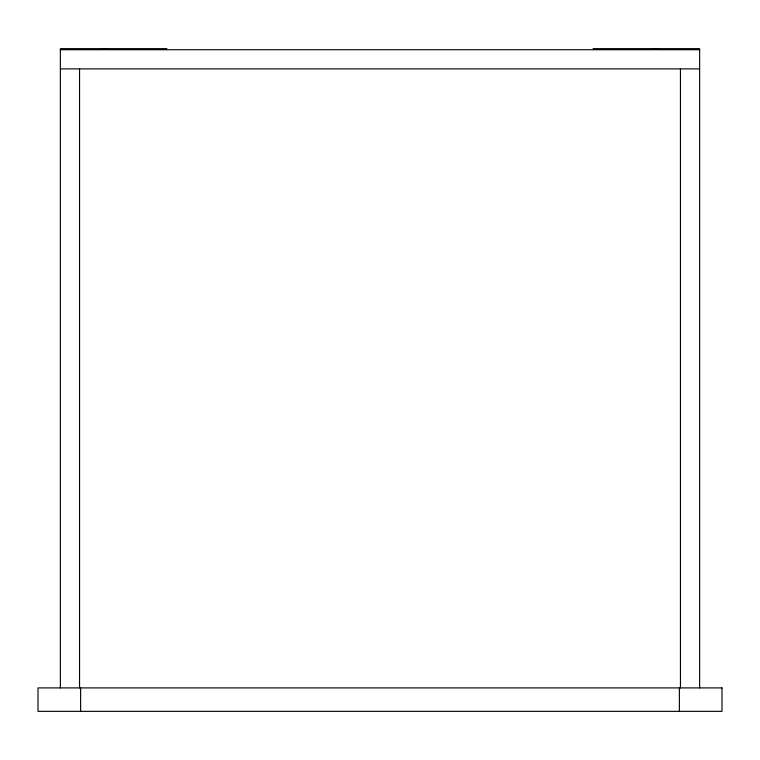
<?xml version="1.0" encoding="UTF-8"?>
<svg xmlns="http://www.w3.org/2000/svg" width="760" height="760" viewBox="0 0 760 760"><rect width="100%" height="100%" fill="white"/><g stroke="black" fill="none" stroke-linecap="round" stroke-linejoin="round"><path stroke-width="1.14" d="M166.915 48.649L60.372 48.649L60.372 687.904M593.085 48.649L699.628 48.649L699.628 687.904M60.372 49.723L699.628 49.723M60.372 68.894L699.628 68.894M680.447 68.894L680.447 687.904M679.383 687.904L679.383 711.35M80.617 687.904L80.617 711.35M79.553 68.894L79.553 687.904M651.548 48.782A42.617 42.617 0 0 1 658.207 48.782M101.793 48.782A42.617 42.617 0 0 1 108.452 48.782M722 687.904L38 687.904L38 711.35L722 711.35L722 687.904"/></g></svg>
